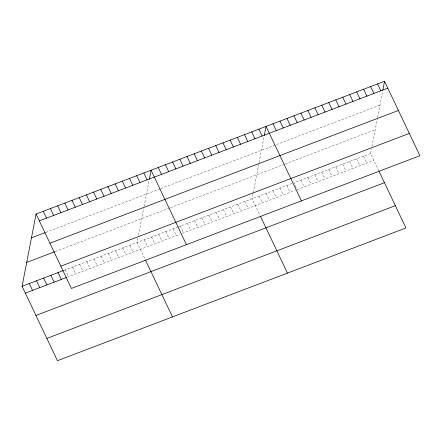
<?xml version="1.0" encoding="UTF-8"?>
<svg xmlns="http://www.w3.org/2000/svg" width="442" height="442" viewBox="0 0 442 442"><rect width="100%" height="100%" fill="white"/><g stroke="black" fill="none" stroke-linecap="round" stroke-linejoin="round"><path stroke-width="0.33" stroke-dasharray="2.21 1.66" d="M137.91 238.293L137.103 242.47L145.363 259.863M138.484 235.315L143.727 208.188M144.081 206.342L149.109 180.353M253.023 193.9L252.1 198.668L260.067 215.442M253.255 192.706L258.73 164.385M259.084 162.54L264.106 136.55M378.849 170.932L370.589 153.534L371.512 148.766M371.971 146.385L377.214 119.257M377.573 117.412L382.595 91.422M45.83 232.387L160.236 188.817M160.833 188.585L379.943 105.13M55.46 251.476L169.861 207.906M170.457 207.674L284.587 164.203M285.223 163.965L375.197 129.694M64.029 270.3L177.231 227.182M177.833 226.956L292.018 183.463M370.589 153.534L293.919 182.739L296.908 189.032M67.289 277.167L179.894 234.277M182.286 233.365L295.278 190.331M297.179 189.601L373.849 160.402M363.617 156.192L366.877 163.059M356.65 158.844L359.91 165.711M349.677 161.501L352.937 168.369M342.71 164.153L345.97 171.021M335.738 166.811L338.997 173.678M328.771 169.463L332.03 176.33M321.798 172.12L325.058 178.988M314.831 174.772L318.091 181.64M307.859 177.43L311.118 184.297M300.892 180.082L304.151 186.949M286.952 185.391L290.212 192.259M279.979 188.049L283.239 194.911M273.012 190.701L276.272 197.568M266.04 193.358L269.3 200.22M259.073 196.01L262.333 202.878M244.912 201.403L248.172 208.27M237.73 204.143L240.989 211.005M230.542 206.878L233.801 213.746M223.354 209.618L226.613 216.481M216.166 212.353L219.425 219.221M208.978 215.094L212.237 221.956M201.79 217.829L205.049 224.696M194.602 220.569L197.861 227.431M187.414 223.304L190.673 230.172M180.225 226.044L183.485 232.906M173.037 228.779L176.297 235.647M165.849 231.52L169.109 238.382M158.661 234.254L161.921 241.122M151.479 236.995L154.739 243.857M144.291 239.73L147.551 246.597M129.915 245.205L133.175 252.073M122.727 247.945L125.987 254.807M115.539 250.68L118.799 257.548M108.351 253.421L111.611 260.283M101.163 256.156L104.422 263.023M93.975 258.896L97.234 265.758M86.787 261.631L90.046 268.498M79.599 264.371L82.858 271.233M72.411 267.106L75.67 273.974M65.228 269.847L68.488 276.709"/><path stroke-width="0.66" d="M379.142 171.551L405.933 227.978L57.449 360.711L22.1 286.272L36.067 214.022L384.551 81.289L419.9 155.728L71.411 288.466L36.067 214.022M149.335 179.159L151.065 170.22L186.413 244.664M264.338 135.357L266.067 126.418L301.416 200.861M382.822 90.229L384.551 81.289M39.327 220.889L387.811 88.151M31.454 237.862L45.233 232.619M49.913 243.188L398.402 110.456M26.708 262.426L54.858 251.708M60.825 266.161L409.309 133.429M22.1 286.272L63.427 270.532M25.36 293.134L66.687 277.394M35.951 315.439L384.435 182.701M46.858 338.412L395.347 205.679M377.584 83.941L380.844 90.809M370.611 86.599L373.871 93.461M363.644 89.251L366.904 96.118M356.672 91.908L359.932 98.77M349.705 94.56L352.965 101.428M342.732 97.218L345.992 104.08M335.765 99.87L339.025 106.737M328.793 102.527L332.053 109.389M321.826 105.179L325.085 112.047M314.853 107.837L318.113 114.699M307.886 110.489L311.146 117.357M300.914 113.146L304.173 120.009M293.947 115.798L297.206 122.666M286.974 118.456L290.234 125.318M280.007 121.108L283.267 127.976M273.034 123.76L276.294 130.628M258.879 129.152L262.139 136.02M251.691 131.893L254.951 138.76M244.503 134.628L247.763 141.495M237.315 137.368L240.575 144.236M230.127 140.103L233.387 146.971M260.658 216.679L287.449 273.106M222.939 142.843L226.199 149.711M215.751 145.578L219.017 152.446M208.569 148.319L211.828 155.186M201.381 151.053L204.64 157.921M194.193 153.794L197.452 160.661M187.005 156.529L190.264 163.396M179.817 159.269L183.076 166.137M172.629 162.004L175.888 168.872M165.441 164.744L168.7 171.612M158.253 167.479L161.512 174.347M143.877 172.955L147.136 179.822M136.689 175.695L139.948 182.563M129.5 178.43L132.766 185.297M122.318 181.17L125.578 188.038M115.13 183.905L118.39 190.773M145.656 260.482L172.446 316.908M107.942 186.646L111.202 193.513M100.754 189.38L104.014 196.248M93.566 192.121L96.826 198.988M86.378 194.856L89.638 201.723M79.19 197.596L82.45 204.464M72.002 200.331L75.262 207.199M64.814 203.071L68.074 209.939M57.626 205.806L60.886 212.674M50.438 208.547L53.697 215.414M43.25 211.282L46.515 218.149M58.04 272.581L61.3 279.449M50.852 275.322L54.112 282.184M43.664 278.057L46.924 284.924M36.476 280.797L39.736 287.659M29.288 283.532L32.548 290.4"/></g></svg>
